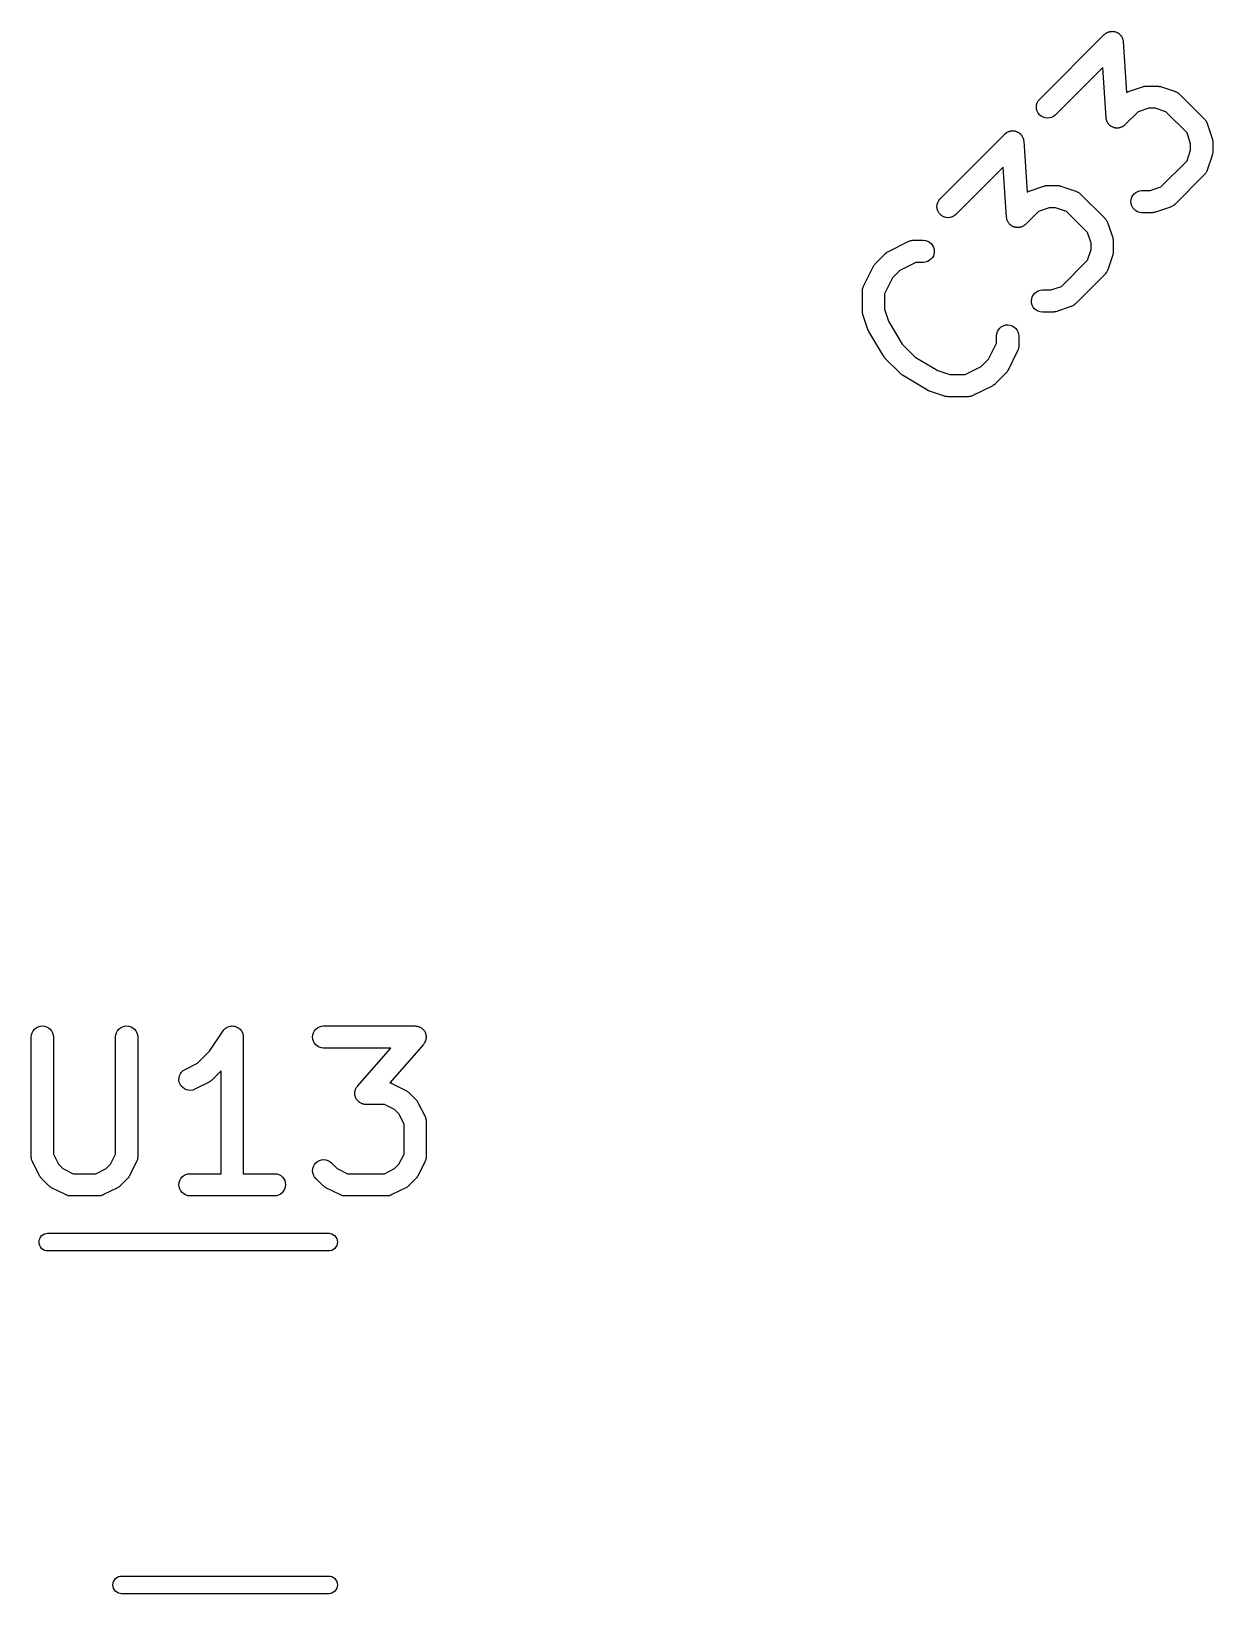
# Model space of a CAD drawing. Extents: x 50 to 150, y -150 to -50.
# Drawn here: x 75.69 to 83.69, y -124.22 to -113.64 of the extents above; entities that cross this region are included whole.
import ezdxf

# ---------------------------------------------------------------- set-up
doc = ezdxf.new("R2010")
doc.units = 0
doc.layers.add('BLACK', color=7, linetype='CONTINUOUS')

msp = doc.modelspace()

# ---------------------------------------------------------------- linework, layer by layer
at = {"layer": 'BLACK', "linetype": 'CONTINUOUS'}
for p, q in [((82.5143, -114.105), (82.952, -113.667)), ((82.952, -113.667), (82.9528, -113.667)), ((82.9528, -113.667), (82.9565, -113.664)), ((82.9565, -113.664), (82.9599, -113.661)), ((82.9599, -113.661), (82.9622, -113.659)), ((82.9622, -113.659), (82.9642, -113.658)), ((82.9642, -113.658), (82.9684, -113.655)), ((82.9684, -113.655), (82.9724, -113.653)), ((82.9724, -113.653), (82.9749, -113.652)), ((82.9749, -113.652), (82.9772, -113.651)), ((82.9772, -113.651), (82.9817, -113.65)), ((82.9817, -113.65), (82.9862, -113.648)), ((82.9862, -113.648), (82.9887, -113.647)), ((82.9887, -113.647), (82.9913, -113.647)), ((82.9913, -113.647), (82.996, -113.646)), ((82.996, -113.646), (83.0006, -113.646)), ((83.0006, -113.646), (83.0032, -113.646)), ((83.0032, -113.646), (83.0059, -113.645)), ((83.0059, -113.645), (83.0105, -113.646)), ((83.0105, -113.646), (83.0152, -113.646)), ((83.0152, -113.646), (83.0178, -113.647)), ((83.0178, -113.647), (83.0204, -113.647)), ((83.0204, -113.647), (83.0249, -113.648)), ((83.0249, -113.648), (83.0295, -113.65)), ((83.0295, -113.65), (83.0319, -113.651)), ((83.0319, -113.651), (83.0344, -113.651)), ((83.0344, -113.651), (83.0385, -113.654)), ((83.0385, -113.654), (83.0428, -113.656)), ((83.0428, -113.656), (83.0449, -113.657)), ((83.0449, -113.657), (83.0472, -113.658)), ((83.0472, -113.658), (83.0508, -113.661)), ((83.0508, -113.661), (83.0547, -113.664)), ((83.0547, -113.664), (83.0565, -113.666)), ((83.0565, -113.666), (83.0585, -113.668)), ((83.0585, -113.668), (83.0614, -113.671)), ((83.0614, -113.671), (83.0646, -113.675)), ((83.0646, -113.675), (83.066, -113.677)), ((83.066, -113.677), (83.0677, -113.679)), ((83.0677, -113.679), (83.0699, -113.683)), ((83.0699, -113.683), (83.0724, -113.687)), ((83.0724, -113.687), (83.0733, -113.69)), ((83.0733, -113.69), (83.0745, -113.692)), ((83.0745, -113.692), (83.0759, -113.697)), ((83.0759, -113.697), (83.0775, -113.701)), ((83.0775, -113.701), (83.0779, -113.704)), ((83.0779, -113.704), (83.0787, -113.706)), ((83.0787, -113.706), (83.0791, -113.711)), ((83.0791, -113.711), (83.0799, -113.715)), ((83.0799, -113.715), (83.1028, -114.059)), ((82.9412, -113.89), (82.6204, -114.211)), ((82.9639, -114.231), (82.9412, -113.89)), ((83.1028, -114.059), (83.1074, -114.057)), ((83.1074, -114.057), (83.1119, -114.055)), ((83.1119, -114.055), (83.114, -114.054)), ((83.114, -114.054), (83.116, -114.053)), ((83.116, -114.053), (83.2171, -114.02)), ((83.2171, -114.02), (83.2181, -114.019)), ((83.2181, -114.019), (83.2222, -114.019)), ((83.2222, -114.019), (83.2262, -114.017)), ((83.2262, -114.017), (83.2293, -114.017)), ((83.2293, -114.017), (83.2324, -114.016)), ((83.2324, -114.016), (83.2366, -114.016)), ((83.2366, -114.016), (83.2408, -114.016)), ((83.2408, -114.016), (83.3081, -114.016)), ((83.3081, -114.016), (83.3092, -114.016)), ((83.3092, -114.016), (83.3134, -114.016)), ((83.3134, -114.016), (83.3176, -114.016)), ((83.3176, -114.016), (83.3206, -114.017)), ((83.3206, -114.017), (83.3237, -114.018)), ((83.3237, -114.018), (83.3277, -114.019)), ((83.3277, -114.019), (83.3318, -114.02)), ((83.3318, -114.02), (83.4329, -114.053)), ((83.4329, -114.053), (83.4338, -114.054)), ((83.4338, -114.054), (83.4359, -114.055)), ((83.4359, -114.055), (83.438, -114.055)), ((83.438, -114.055), (83.4425, -114.058)), ((83.4425, -114.058), (83.4471, -114.06)), ((83.4471, -114.06), (83.4489, -114.061)), ((83.4489, -114.061), (83.4509, -114.062)), ((83.4509, -114.062), (83.4548, -114.065)), ((83.4548, -114.065), (83.459, -114.068)), ((83.459, -114.068), (83.4605, -114.07)), ((83.4605, -114.07), (83.4622, -114.072)), ((83.4622, -114.072), (83.6305, -114.24)), ((82.4923, -114.158), (82.4938, -114.143)), ((82.4937, -114.173), (82.4923, -114.158)), ((82.4979, -114.187), (82.4937, -114.173)), ((82.4938, -114.143), (82.4981, -114.129)), ((82.5047, -114.199), (82.4979, -114.187)), ((82.4981, -114.129), (82.505, -114.116)), ((82.5139, -114.211), (82.5047, -114.199)), ((82.505, -114.116), (82.5143, -114.105)), ((83.1803, -114.19), (83.0918, -114.279)), ((83.2529, -114.166), (83.1803, -114.19)), ((83.296, -114.166), (83.2529, -114.166)), ((83.3686, -114.19), (83.296, -114.166)), ((83.5119, -114.333), (83.3686, -114.19)), ((82.5252, -114.22), (82.5139, -114.211)), ((82.538, -114.227), (82.5252, -114.22)), ((82.552, -114.232), (82.538, -114.227)), ((82.5666, -114.233), (82.552, -114.232)), ((82.5811, -114.232), (82.5666, -114.233)), ((82.5952, -114.228), (82.5811, -114.232)), ((82.6082, -114.221), (82.5952, -114.228)), ((82.6196, -114.212), (82.6082, -114.221)), ((82.6204, -114.211), (82.6196, -114.212)), ((82.9647, -114.235), (82.9639, -114.231)), ((82.9651, -114.24), (82.9647, -114.235)), ((82.9659, -114.242), (82.9651, -114.24)), ((82.9663, -114.245), (82.9659, -114.242)), ((82.968, -114.249), (82.9663, -114.245)), ((82.9693, -114.254), (82.968, -114.249)), ((82.9705, -114.256), (82.9693, -114.254)), ((82.9715, -114.259), (82.9705, -114.256)), ((82.9739, -114.263), (82.9715, -114.259)), ((82.9761, -114.267), (82.9739, -114.263)), ((82.9778, -114.269), (82.9761, -114.267)), ((82.9792, -114.271), (82.9778, -114.269)), ((82.9824, -114.275), (82.9792, -114.271)), ((82.9853, -114.278), (82.9824, -114.275)), ((82.9874, -114.28), (82.9853, -114.278)), ((82.9892, -114.282), (82.9874, -114.28)), ((82.993, -114.285), (82.9892, -114.282)), ((82.9966, -114.288), (82.993, -114.285)), ((82.9989, -114.289), (82.9966, -114.288)), ((83.001, -114.29), (82.9989, -114.289)), ((83.0053, -114.292), (83.001, -114.29)), ((83.0094, -114.295), (83.0053, -114.292)), ((83.012, -114.295), (83.0094, -114.295)), ((83.0143, -114.296), (83.012, -114.295)), ((83.0189, -114.298), (83.0143, -114.296)), ((83.0234, -114.299), (83.0189, -114.298)), ((83.026, -114.299), (83.0234, -114.299)), ((83.0286, -114.3), (83.026, -114.299)), ((83.0333, -114.3), (83.0286, -114.3)), ((83.038, -114.301), (83.0333, -114.3)), ((83.0406, -114.3), (83.038, -114.301)), ((83.0432, -114.3), (83.0406, -114.3)), ((83.0479, -114.3), (83.0432, -114.3)), ((83.0525, -114.299), (83.0479, -114.3)), ((83.0551, -114.299), (83.0525, -114.299)), ((83.0577, -114.298), (83.0551, -114.299)), ((83.0621, -114.296), (83.0577, -114.298)), ((83.0666, -114.295), (83.0621, -114.296)), ((83.0689, -114.294), (83.0666, -114.295)), ((83.0714, -114.293), (83.0689, -114.294)), ((83.0754, -114.291), (83.0714, -114.293)), ((83.0796, -114.288), (83.0754, -114.291)), ((83.0817, -114.287), (83.0796, -114.288)), ((83.0839, -114.285), (83.0817, -114.287)), ((83.0874, -114.282), (83.0839, -114.285)), ((83.091, -114.279), (83.0874, -114.282)), ((83.0918, -114.279), (83.091, -114.279)), ((83.6305, -114.24), (83.6313, -114.241)), ((83.6313, -114.241), (83.6326, -114.242)), ((83.6326, -114.242), (83.6342, -114.244)), ((83.6342, -114.244), (83.6372, -114.248)), ((83.6372, -114.248), (83.6404, -114.252)), ((83.6404, -114.252), (83.6414, -114.254)), ((83.6414, -114.254), (83.6427, -114.256)), ((83.6427, -114.256), (83.6448, -114.26)), ((83.6448, -114.26), (83.6471, -114.265)), ((83.6471, -114.265), (83.6478, -114.267)), ((83.6478, -114.267), (83.6486, -114.269)), ((83.6486, -114.269), (83.6823, -114.37)), ((81.8409, -114.779), (82.2786, -114.341)), ((82.2786, -114.341), (82.2794, -114.34)), ((82.2794, -114.34), (82.283, -114.337)), ((82.283, -114.337), (82.2865, -114.334)), ((82.2865, -114.334), (82.2887, -114.333)), ((82.2887, -114.333), (82.2908, -114.331)), ((82.2908, -114.331), (82.295, -114.329)), ((82.295, -114.329), (82.299, -114.326)), ((82.299, -114.326), (82.3015, -114.325)), ((82.3015, -114.325), (82.3038, -114.324)), ((82.3038, -114.324), (82.3083, -114.323)), ((82.3083, -114.323), (82.3127, -114.321)), ((82.3127, -114.321), (82.3153, -114.321)), ((82.3153, -114.321), (82.3178, -114.32)), ((82.3178, -114.32), (82.3225, -114.32)), ((82.3225, -114.32), (82.3272, -114.319)), ((82.3272, -114.319), (82.3298, -114.319)), ((82.3298, -114.319), (82.3324, -114.319)), ((82.3324, -114.319), (82.3371, -114.319)), ((82.3371, -114.319), (82.3418, -114.32)), ((82.3418, -114.32), (82.3444, -114.32)), ((82.3444, -114.32), (82.347, -114.32)), ((82.347, -114.32), (82.3515, -114.322)), ((82.3515, -114.322), (82.356, -114.323)), ((82.356, -114.323), (82.3584, -114.324)), ((82.3584, -114.324), (82.3609, -114.325)), ((82.3609, -114.325), (82.3651, -114.327)), ((82.3651, -114.327), (82.3694, -114.329)), ((82.3694, -114.329), (82.3715, -114.331)), ((82.3715, -114.331), (82.3738, -114.332)), ((82.3738, -114.332), (82.3774, -114.335)), ((82.3774, -114.335), (82.3812, -114.338)), ((82.3812, -114.338), (82.383, -114.34)), ((82.383, -114.34), (82.385, -114.341)), ((82.385, -114.341), (82.388, -114.345)), ((82.388, -114.345), (82.3912, -114.348)), ((82.3912, -114.348), (82.3926, -114.351)), ((82.3926, -114.351), (82.3943, -114.353)), ((82.3943, -114.353), (82.3965, -114.357)), ((82.3965, -114.357), (82.3989, -114.361)), ((82.3989, -114.361), (82.3999, -114.363)), ((82.3999, -114.363), (82.4011, -114.366)), ((82.4011, -114.366), (82.4024, -114.37)), ((82.4024, -114.37), (82.4041, -114.374)), ((82.4041, -114.374), (82.4045, -114.377)), ((82.4045, -114.377), (82.4053, -114.38)), ((82.4053, -114.38), (82.4057, -114.384)), ((82.4057, -114.384), (82.4065, -114.389)), ((82.4065, -114.389), (82.4294, -114.733)), ((83.5362, -114.406), (83.5119, -114.333)), ((83.5362, -114.449), (83.5362, -114.406)), ((83.6823, -114.37), (83.6826, -114.371)), ((83.6826, -114.371), (83.6835, -114.375)), ((83.6835, -114.375), (83.6847, -114.379)), ((83.6847, -114.379), (83.685, -114.382)), ((83.685, -114.382), (83.6857, -114.386)), ((83.6857, -114.386), (83.6858, -114.39)), ((83.6858, -114.39), (83.6862, -114.394)), ((83.6862, -114.394), (83.6862, -114.461)), ((83.335, -114.699), (83.5119, -114.522)), ((83.5119, -114.522), (83.5362, -114.449)), ((83.6823, -114.485), (83.6486, -114.586)), ((83.6833, -114.481), (83.6823, -114.485)), ((83.6845, -114.477), (83.6833, -114.481)), ((83.6849, -114.474), (83.6845, -114.477)), ((83.6856, -114.471), (83.6849, -114.474)), ((83.6857, -114.466), (83.6856, -114.471)), ((83.6862, -114.462), (83.6857, -114.466)), ((83.6862, -114.461), (83.6862, -114.462)), ((82.2678, -114.564), (81.9469, -114.885)), ((82.2905, -114.904), (82.2678, -114.564)), ((83.6305, -114.615), (83.4285, -114.817)), ((83.6319, -114.614), (83.6305, -114.615)), ((83.6336, -114.612), (83.6319, -114.614)), ((83.6366, -114.608), (83.6336, -114.612)), ((83.6398, -114.604), (83.6366, -114.608)), ((83.6409, -114.602), (83.6398, -114.604)), ((83.6422, -114.6), (83.6409, -114.602)), ((83.6443, -114.596), (83.6422, -114.6)), ((83.6467, -114.591), (83.6443, -114.596)), ((83.6474, -114.589), (83.6467, -114.591)), ((83.6483, -114.587), (83.6474, -114.589)), ((83.6486, -114.586), (83.6483, -114.587)), ((82.4294, -114.733), (82.4339, -114.731)), ((82.4339, -114.731), (82.4385, -114.728)), ((82.4385, -114.728), (82.4406, -114.728)), ((82.4406, -114.728), (82.4426, -114.727)), ((82.4426, -114.727), (82.5436, -114.693)), ((82.5436, -114.693), (82.5446, -114.693)), ((82.5446, -114.693), (82.5487, -114.692)), ((82.5487, -114.692), (82.5528, -114.691)), ((82.5528, -114.691), (82.5559, -114.69)), ((82.5559, -114.69), (82.5589, -114.69)), ((82.5589, -114.69), (82.5631, -114.69)), ((82.5631, -114.69), (82.5673, -114.689)), ((82.5673, -114.689), (82.6347, -114.689)), ((82.6347, -114.689), (82.6357, -114.689)), ((82.6357, -114.689), (82.6399, -114.69)), ((82.6399, -114.69), (82.6441, -114.69)), ((82.6441, -114.69), (82.6472, -114.691)), ((82.6472, -114.691), (82.6503, -114.691)), ((82.6503, -114.691), (82.6543, -114.692)), ((82.6543, -114.692), (82.6584, -114.693)), ((82.6584, -114.693), (82.7594, -114.727)), ((82.7594, -114.727), (82.7604, -114.727)), ((82.7604, -114.727), (82.7624, -114.728)), ((82.7624, -114.728), (82.7645, -114.729)), ((82.7645, -114.729), (82.769, -114.731)), ((82.769, -114.731), (82.7737, -114.733)), ((82.7737, -114.733), (82.7755, -114.735)), ((82.7755, -114.735), (82.7774, -114.736)), ((82.7774, -114.736), (82.7814, -114.739)), ((83.1543, -114.745), (83.1656, -114.736)), ((83.1656, -114.736), (83.1785, -114.729)), ((83.1785, -114.729), (83.1925, -114.724)), ((83.1925, -114.724), (83.2071, -114.723)), ((83.2071, -114.723), (83.2623, -114.723)), ((83.2623, -114.723), (83.335, -114.699)), ((81.8189, -114.831), (81.8204, -114.817)), ((81.8203, -114.846), (81.8189, -114.831)), ((81.8204, -114.817), (81.8247, -114.803)), ((81.8247, -114.803), (81.8316, -114.79)), ((81.8316, -114.79), (81.8409, -114.779)), ((82.5795, -114.839), (82.5068, -114.864)), ((82.6225, -114.839), (82.5795, -114.839)), ((82.6952, -114.864), (82.6225, -114.839)), ((82.7814, -114.739), (82.7855, -114.742)), ((82.7855, -114.742), (82.787, -114.744)), ((82.787, -114.744), (82.7887, -114.745)), ((82.7887, -114.745), (82.9571, -114.913)), ((83.1321, -114.797), (83.1336, -114.783)), ((83.1334, -114.812), (83.1321, -114.797)), ((83.1376, -114.826), (83.1334, -114.812)), ((83.1336, -114.783), (83.138, -114.769)), ((83.1443, -114.839), (83.1376, -114.826)), ((83.138, -114.769), (83.1449, -114.756)), ((83.1535, -114.85), (83.1443, -114.839)), ((83.1449, -114.756), (83.1543, -114.745)), ((83.3992, -114.835), (83.2982, -114.869)), ((83.4012, -114.835), (83.3992, -114.835)), ((83.4033, -114.834), (83.4012, -114.835)), ((83.4079, -114.832), (83.4033, -114.834)), ((83.4126, -114.829), (83.4079, -114.832)), ((83.4144, -114.828), (83.4126, -114.829)), ((83.4163, -114.827), (83.4144, -114.828)), ((83.4203, -114.824), (83.4163, -114.827)), ((83.4245, -114.821), (83.4203, -114.824)), ((83.426, -114.819), (83.4245, -114.821)), ((83.4278, -114.818), (83.426, -114.819)), ((83.4285, -114.817), (83.4278, -114.818)), ((81.8245, -114.86), (81.8203, -114.846)), ((81.8313, -114.873), (81.8245, -114.86)), ((81.8405, -114.884), (81.8313, -114.873)), ((81.8518, -114.894), (81.8405, -114.884)), ((81.8646, -114.901), (81.8518, -114.894)), ((81.8786, -114.905), (81.8646, -114.901)), ((81.8931, -114.907), (81.8786, -114.905)), ((81.9077, -114.905), (81.8931, -114.907)), ((81.9218, -114.901), (81.9077, -114.905)), ((81.9348, -114.895), (81.9218, -114.901)), ((81.9462, -114.885), (81.9348, -114.895)), ((81.9469, -114.885), (81.9462, -114.885)), ((82.2912, -114.909), (82.2905, -114.904)), ((82.2917, -114.913), (82.2912, -114.909)), ((82.2924, -114.916), (82.2917, -114.913)), ((82.2929, -114.918), (82.2924, -114.916)), ((82.2945, -114.923), (82.2929, -114.918)), ((82.2959, -114.927), (82.2945, -114.923)), ((82.2971, -114.93), (82.2959, -114.927)), ((82.298, -114.932), (82.2971, -114.93)), ((82.3005, -114.936), (82.298, -114.932)), ((82.3027, -114.94), (82.3005, -114.936)), ((82.3044, -114.942), (82.3027, -114.94)), ((82.3057, -114.945), (82.3044, -114.942)), ((82.3089, -114.948), (82.3057, -114.945)), ((82.3119, -114.952), (82.3089, -114.948)), ((82.5068, -114.864), (82.4183, -114.952)), ((82.8385, -115.007), (82.6952, -114.864)), ((82.9571, -114.913), (82.9578, -114.914)), ((82.9578, -114.914), (82.9592, -114.916)), ((82.9592, -114.916), (82.9608, -114.917)), ((82.9608, -114.917), (82.9638, -114.921)), ((82.9638, -114.921), (82.967, -114.925)), ((82.967, -114.925), (82.968, -114.927)), ((82.968, -114.927), (82.9693, -114.929)), ((82.9693, -114.929), (82.9713, -114.934)), ((82.9713, -114.934), (82.9737, -114.938)), ((82.9737, -114.938), (82.9743, -114.941)), ((82.9743, -114.941), (82.9752, -114.943)), ((82.9752, -114.943), (83.0089, -115.044)), ((83.1647, -114.86), (83.1535, -114.85)), ((83.1776, -114.867), (83.1647, -114.86)), ((83.1915, -114.871), (83.1776, -114.867)), ((83.2061, -114.873), (83.1915, -114.871)), ((83.2071, -114.873), (83.2061, -114.873)), ((83.2745, -114.873), (83.2071, -114.873)), ((83.2786, -114.873), (83.2745, -114.873)), ((83.2829, -114.872), (83.2786, -114.873)), ((83.2859, -114.872), (83.2829, -114.872)), ((83.289, -114.872), (83.2859, -114.872)), ((83.293, -114.87), (83.289, -114.872)), ((83.2972, -114.869), (83.293, -114.87)), ((83.2982, -114.869), (83.2972, -114.869)), ((82.3139, -114.953), (82.3119, -114.952)), ((82.3157, -114.955), (82.3139, -114.953)), ((82.3195, -114.958), (82.3157, -114.955)), ((82.3232, -114.961), (82.3195, -114.958)), ((82.3255, -114.962), (82.3232, -114.961)), ((82.3276, -114.964), (82.3255, -114.962)), ((82.3319, -114.966), (82.3276, -114.964)), ((82.336, -114.968), (82.3319, -114.966)), ((82.3385, -114.969), (82.336, -114.968)), ((82.3409, -114.97), (82.3385, -114.969)), ((82.3455, -114.971), (82.3409, -114.97)), ((82.35, -114.972), (82.3455, -114.971)), ((82.3526, -114.973), (82.35, -114.972)), ((82.3552, -114.973), (82.3526, -114.973)), ((82.3598, -114.973), (82.3552, -114.973)), ((82.3645, -114.974), (82.3598, -114.973)), ((82.3672, -114.974), (82.3645, -114.974)), ((82.3698, -114.974), (82.3672, -114.974)), ((82.3744, -114.973), (82.3698, -114.974)), ((82.3791, -114.973), (82.3744, -114.973)), ((82.3816, -114.972), (82.3791, -114.973)), ((82.3842, -114.972), (82.3816, -114.972)), ((82.3886, -114.97), (82.3842, -114.972)), ((82.3932, -114.969), (82.3886, -114.97)), ((82.3955, -114.967), (82.3932, -114.969)), ((82.398, -114.966), (82.3955, -114.967)), ((82.402, -114.964), (82.398, -114.966)), ((82.4062, -114.962), (82.402, -114.964)), ((82.4082, -114.96), (82.4062, -114.962)), ((82.4105, -114.959), (82.4082, -114.96)), ((82.4139, -114.956), (82.4105, -114.959)), ((82.4176, -114.953), (82.4139, -114.956)), ((82.4183, -114.952), (82.4176, -114.953)), ((82.8627, -115.08), (82.8385, -115.007)), ((83.0089, -115.044), (83.0092, -115.045)), ((83.0092, -115.045), (83.0101, -115.049)), ((83.0101, -115.049), (83.0113, -115.053)), ((83.0113, -115.053), (83.0116, -115.056)), ((83.0116, -115.056), (83.0123, -115.059)), ((81.4031, -115.216), (81.4705, -115.149)), ((81.4705, -115.149), (81.4712, -115.148)), ((81.4712, -115.148), (81.4745, -115.146)), ((81.4745, -115.146), (81.4776, -115.143)), ((81.4776, -115.143), (81.4802, -115.141)), ((81.4802, -115.141), (81.4827, -115.139)), ((81.4827, -115.139), (81.4864, -115.137)), ((81.4864, -115.137), (81.49, -115.135)), ((81.49, -115.135), (81.6247, -115.068)), ((81.6247, -115.068), (81.6256, -115.067)), ((81.6256, -115.067), (81.6277, -115.066)), ((81.6277, -115.066), (81.6296, -115.065)), ((81.6296, -115.065), (81.6345, -115.064)), ((81.6345, -115.064), (81.6393, -115.062)), ((81.6393, -115.062), (81.6415, -115.062)), ((81.6415, -115.062), (81.6436, -115.061)), ((81.6436, -115.061), (81.6487, -115.061)), ((81.6487, -115.061), (81.6538, -115.06)), ((81.6538, -115.06), (81.656, -115.06)), ((81.656, -115.06), (81.6582, -115.06)), ((81.6582, -115.06), (81.7255, -115.06)), ((81.7255, -115.06), (81.7266, -115.06)), ((81.7266, -115.06), (81.7411, -115.061)), ((81.7411, -115.061), (81.7551, -115.066)), ((81.7551, -115.066), (81.7679, -115.073)), ((81.7679, -115.073), (81.7791, -115.082)), ((81.7791, -115.082), (81.7883, -115.094)), ((81.7883, -115.094), (81.7951, -115.107)), ((81.799, -115.15), (81.7947, -115.164)), ((81.7951, -115.107), (81.7992, -115.121)), ((81.8005, -115.135), (81.799, -115.15)), ((81.7992, -115.121), (81.8005, -115.135)), ((82.8385, -115.195), (82.8627, -115.123)), ((82.8627, -115.123), (82.8627, -115.08)), ((83.0089, -115.158), (82.9752, -115.259)), ((83.0098, -115.154), (83.0089, -115.158)), ((83.0111, -115.15), (83.0098, -115.154)), ((83.0114, -115.147), (83.0111, -115.15)), ((83.0121, -115.144), (83.0114, -115.147)), ((83.0123, -115.14), (83.0121, -115.144)), ((83.0123, -115.059), (83.0123, -115.063)), ((83.0123, -115.063), (83.0127, -115.067)), ((83.0127, -115.136), (83.0123, -115.14)), ((83.0127, -115.067), (83.0127, -115.135)), ((83.0127, -115.135), (83.0127, -115.136)), ((81.3217, -115.371), (81.3891, -115.236)), ((81.3891, -115.236), (81.3896, -115.235)), ((81.3896, -115.235), (81.3919, -115.231)), ((81.3919, -115.231), (81.3939, -115.228)), ((81.3939, -115.228), (81.3958, -115.225)), ((81.3958, -115.225), (81.3975, -115.223)), ((81.3975, -115.223), (81.4005, -115.22)), ((81.4005, -115.22), (81.4031, -115.216)), ((81.5679, -115.264), (81.5178, -115.314)), ((81.6759, -115.21), (81.5679, -115.264)), ((81.7255, -115.21), (81.6759, -115.21)), ((81.7401, -115.208), (81.7255, -115.21)), ((81.7541, -115.204), (81.7401, -115.208)), ((81.7671, -115.197), (81.7541, -115.204)), ((81.7784, -115.188), (81.7671, -115.197)), ((81.7877, -115.177), (81.7784, -115.188)), ((81.7947, -115.164), (81.7877, -115.177)), ((82.6615, -115.372), (82.8385, -115.195)), ((82.9733, -115.265), (82.9709, -115.269)), ((82.9739, -115.262), (82.9733, -115.265)), ((82.9749, -115.26), (82.9739, -115.262)), ((82.9752, -115.259), (82.9749, -115.26)), ((81.3199, -115.375), (81.321, -115.373)), ((81.321, -115.373), (81.3217, -115.371)), ((81.5178, -115.314), (81.4638, -115.422)), ((82.5888, -115.396), (82.6615, -115.372)), ((82.9571, -115.289), (82.7551, -115.491)), ((82.9585, -115.287), (82.9571, -115.289)), ((82.9601, -115.286), (82.9585, -115.287)), ((82.9631, -115.281), (82.9601, -115.286)), ((82.9664, -115.277), (82.9631, -115.281)), ((82.9674, -115.275), (82.9664, -115.277)), ((82.9687, -115.274), (82.9674, -115.275)), ((82.9709, -115.269), (82.9687, -115.274)), ((81.3138, -115.403), (81.3141, -115.401)), ((81.3138, -115.404), (81.3138, -115.403)), ((81.3138, -115.539), (81.3138, -115.404)), ((81.314, -115.399), (81.3149, -115.394)), ((81.3141, -115.401), (81.314, -115.399)), ((81.3149, -115.394), (81.3155, -115.388)), ((81.3155, -115.388), (81.3161, -115.386)), ((81.3161, -115.386), (81.3165, -115.384)), ((81.3165, -115.384), (81.3183, -115.379)), ((81.3183, -115.379), (81.3199, -115.375)), ((81.4638, -115.422), (81.4638, -115.527)), ((82.4587, -115.471), (82.4602, -115.456)), ((82.46, -115.485), (82.4587, -115.471)), ((82.4602, -115.456), (82.4645, -115.442)), ((82.4645, -115.442), (82.4715, -115.429)), ((82.4715, -115.429), (82.4808, -115.418)), ((82.4808, -115.418), (82.4922, -115.409)), ((82.4922, -115.409), (82.5051, -115.402)), ((82.5051, -115.402), (82.5191, -115.398)), ((82.5191, -115.398), (82.5337, -115.396)), ((82.5337, -115.396), (82.5888, -115.396)), ((81.3142, -115.543), (81.3138, -115.539)), ((81.3143, -115.547), (81.3142, -115.543)), ((81.315, -115.55), (81.3143, -115.547)), ((81.3153, -115.553), (81.315, -115.55)), ((81.3165, -115.557), (81.3153, -115.553)), ((81.3174, -115.561), (81.3165, -115.557)), ((81.3177, -115.562), (81.3174, -115.561)), ((81.3514, -115.663), (81.3177, -115.562)), ((81.4638, -115.527), (81.4911, -115.608)), ((82.4641, -115.499), (82.46, -115.485)), ((82.4709, -115.512), (82.4641, -115.499)), ((82.4801, -115.524), (82.4709, -115.512)), ((82.4913, -115.533), (82.4801, -115.524)), ((82.5041, -115.54), (82.4913, -115.533)), ((82.5181, -115.545), (82.5041, -115.54)), ((82.5326, -115.546), (82.5181, -115.545)), ((82.5337, -115.546), (82.5326, -115.546)), ((82.601, -115.546), (82.5337, -115.546)), ((82.6052, -115.546), (82.601, -115.546)), ((82.6094, -115.546), (82.6052, -115.546)), ((82.6125, -115.545), (82.6094, -115.546)), ((82.6156, -115.545), (82.6125, -115.545)), ((82.6196, -115.544), (82.6156, -115.545)), ((82.6237, -115.543), (82.6196, -115.544)), ((82.6247, -115.543), (82.6237, -115.543)), ((82.7257, -115.509), (82.6247, -115.543)), ((82.7278, -115.508), (82.7257, -115.509)), ((82.7299, -115.507), (82.7278, -115.508)), ((82.7344, -115.505), (82.7299, -115.507)), ((82.7391, -115.503), (82.7344, -115.505)), ((82.7409, -115.502), (82.7391, -115.503)), ((82.7429, -115.501), (82.7409, -115.502)), ((82.7469, -115.497), (82.7429, -115.501)), ((82.7511, -115.494), (82.7469, -115.497)), ((82.7526, -115.493), (82.7511, -115.494)), ((82.7543, -115.492), (82.7526, -115.493)), ((82.7551, -115.491), (82.7543, -115.492)), ((81.3515, -115.664), (81.3514, -115.663)), ((81.3516, -115.664), (81.3515, -115.664)), ((81.3545, -115.67), (81.3516, -115.664)), ((81.3573, -115.677), (81.3545, -115.67)), ((81.3575, -115.677), (81.3573, -115.677)), ((81.3577, -115.677), (81.3575, -115.677)), ((81.3582, -115.678), (81.3577, -115.677)), ((81.4592, -115.847), (81.3582, -115.678)), ((81.4911, -115.608), (81.5831, -115.762)), ((82.2246, -115.692), (82.229, -115.678)), ((82.229, -115.678), (82.2361, -115.665)), ((82.2361, -115.665), (82.2455, -115.654)), ((82.2455, -115.654), (82.2569, -115.644)), ((82.2569, -115.644), (82.2699, -115.638)), ((82.2699, -115.638), (82.2839, -115.633)), ((82.2839, -115.633), (82.2985, -115.632)), ((82.2985, -115.632), (82.313, -115.634)), ((82.313, -115.634), (82.327, -115.638)), ((82.327, -115.638), (82.3399, -115.645)), ((82.3399, -115.645), (82.3512, -115.654)), ((82.3512, -115.654), (82.3604, -115.666)), ((82.3604, -115.666), (82.3673, -115.679)), ((82.3673, -115.679), (82.3715, -115.693)), ((81.5831, -115.762), (81.671, -115.85)), ((82.169, -115.865), (82.223, -115.757)), ((82.223, -115.706), (82.2246, -115.692)), ((82.223, -115.707), (82.223, -115.706)), ((82.223, -115.757), (82.223, -115.707)), ((82.3703, -115.794), (82.3685, -115.799)), ((82.3707, -115.792), (82.3703, -115.794)), ((82.3713, -115.79), (82.3707, -115.792)), ((82.3719, -115.785), (82.3713, -115.79)), ((82.3715, -115.693), (82.373, -115.707)), ((82.3728, -115.78), (82.3719, -115.785)), ((82.373, -115.775), (82.3727, -115.778)), ((82.3727, -115.778), (82.3728, -115.78)), ((82.373, -115.707), (82.373, -115.774)), ((82.373, -115.774), (82.373, -115.775)), ((81.46, -115.848), (81.4592, -115.847)), ((81.4606, -115.849), (81.46, -115.848)), ((81.4644, -115.854), (81.4606, -115.849)), ((81.4679, -115.858), (81.4644, -115.854)), ((81.4689, -115.859), (81.4679, -115.858)), ((81.4698, -115.86), (81.4689, -115.859)), ((81.4705, -115.861), (81.4698, -115.86)), ((81.5715, -115.962), (81.4705, -115.861)), ((81.671, -115.85), (81.8244, -115.942)), ((82.1189, -115.915), (82.169, -115.865)), ((82.3651, -115.808), (82.2977, -115.943)), ((82.3658, -115.806), (82.3651, -115.808)), ((82.3669, -115.804), (82.3658, -115.806)), ((82.3685, -115.799), (82.3669, -115.804)), ((81.5725, -115.963), (81.5715, -115.962)), ((81.5734, -115.964), (81.5725, -115.963)), ((81.5782, -115.968), (81.5734, -115.964)), ((81.5828, -115.971), (81.5782, -115.968)), ((81.584, -115.972), (81.5828, -115.971)), ((81.5851, -115.973), (81.584, -115.972)), ((81.5859, -115.973), (81.5851, -115.973)), ((81.7543, -116.074), (81.5859, -115.973)), ((81.8244, -115.942), (81.9061, -115.969)), ((81.9061, -115.969), (82.0109, -115.969)), ((82.0109, -115.969), (82.1189, -115.915)), ((82.2837, -115.962), (82.2163, -116.03)), ((82.2863, -115.959), (82.2837, -115.962)), ((82.2893, -115.956), (82.2863, -115.959)), ((82.291, -115.953), (82.2893, -115.956)), ((82.2929, -115.951), (82.291, -115.953)), ((82.2949, -115.947), (82.2929, -115.951)), ((82.2972, -115.944), (82.2949, -115.947)), ((82.2977, -115.943), (82.2972, -115.944)), ((81.7546, -116.075), (81.7543, -116.074)), ((81.7549, -116.075), (81.7546, -116.075)), ((81.7612, -116.078), (81.7549, -116.075)), ((81.7675, -116.081), (81.7612, -116.078)), ((81.7679, -116.081), (81.7675, -116.081)), ((81.7682, -116.081), (81.7679, -116.081)), ((81.7692, -116.081), (81.7682, -116.081)), ((81.8702, -116.115), (81.7692, -116.081)), ((82.0572, -116.113), (82.0523, -116.115)), ((82.0591, -116.112), (82.0572, -116.113)), ((82.0612, -116.111), (82.0591, -116.112)), ((82.0621, -116.111), (82.0612, -116.111)), ((82.1968, -116.044), (82.0621, -116.111)), ((82.2004, -116.041), (82.1968, -116.044)), ((82.2041, -116.039), (82.2004, -116.041)), ((82.2066, -116.037), (82.2041, -116.039)), ((82.2092, -116.036), (82.2066, -116.037)), ((82.2123, -116.033), (82.2092, -116.036)), ((82.2156, -116.03), (82.2123, -116.033)), ((82.2163, -116.03), (82.2156, -116.03)), ((81.8743, -116.116), (81.8702, -116.115)), ((81.8783, -116.117), (81.8743, -116.116)), ((81.8814, -116.118), (81.8783, -116.117)), ((81.8845, -116.118), (81.8814, -116.118)), ((81.8887, -116.118), (81.8845, -116.118)), ((81.8929, -116.119), (81.8887, -116.118)), ((81.8939, -116.119), (81.8929, -116.119)), ((82.0286, -116.119), (81.8939, -116.119)), ((82.0308, -116.119), (82.0286, -116.119)), ((82.033, -116.119), (82.0308, -116.119)), ((82.0381, -116.118), (82.033, -116.119)), ((82.0432, -116.117), (82.0381, -116.118)), ((82.0453, -116.117), (82.0432, -116.117)), ((82.0475, -116.116), (82.0453, -116.117)), ((82.0523, -116.115), (82.0475, -116.116)), ((75.6869, -120.451), (75.6885, -120.437)), ((75.6885, -120.437), (75.693, -120.423)), ((75.693, -120.423), (75.7, -120.41)), ((75.7, -120.41), (75.7094, -120.399)), ((75.7094, -120.399), (75.7208, -120.39)), ((75.7208, -120.39), (75.7338, -120.383)), ((75.7338, -120.383), (75.7478, -120.379)), ((75.7478, -120.379), (75.7624, -120.377)), ((75.7624, -120.377), (75.777, -120.379)), ((75.777, -120.379), (75.791, -120.383)), ((75.791, -120.383), (75.8038, -120.39)), ((75.8038, -120.39), (75.8151, -120.4)), ((75.8151, -120.4), (75.8244, -120.411)), ((75.8244, -120.411), (75.8312, -120.424)), ((75.8312, -120.424), (75.8355, -120.438)), ((75.8355, -120.438), (75.8369, -120.452)), ((76.2583, -120.451), (76.26, -120.437)), ((76.26, -120.437), (76.2644, -120.423)), ((76.2644, -120.423), (76.2714, -120.41)), ((76.2714, -120.41), (76.2809, -120.399)), ((76.2809, -120.399), (76.2923, -120.39)), ((76.2923, -120.39), (76.3052, -120.383)), ((76.3052, -120.383), (76.3193, -120.379)), ((76.3193, -120.379), (76.3339, -120.377)), ((76.3339, -120.377), (76.3484, -120.379)), ((76.3484, -120.379), (76.3624, -120.383)), ((76.3624, -120.383), (76.3753, -120.39)), ((76.3753, -120.39), (76.3866, -120.4)), ((76.3866, -120.4), (76.3958, -120.411)), ((76.3958, -120.411), (76.4027, -120.424)), ((76.4027, -120.424), (76.4069, -120.438)), ((76.4069, -120.438), (76.4083, -120.452)), ((76.8941, -120.547), (76.9852, -120.411)), ((76.9852, -120.411), (76.9857, -120.41)), ((76.9857, -120.41), (76.9857, -120.41)), ((76.9857, -120.41), (76.9857, -120.41)), ((76.9857, -120.41), (76.9858, -120.41)), ((76.9858, -120.41), (76.9904, -120.404)), ((76.9904, -120.404), (76.9951, -120.399)), ((76.9951, -120.399), (76.9952, -120.399)), ((76.9952, -120.399), (77.0009, -120.394)), ((76.9952, -120.399), (76.9952, -120.399)), ((77.0009, -120.394), (77.0066, -120.39)), ((77.0066, -120.39), (77.0066, -120.39)), ((77.0066, -120.39), (77.0067, -120.39)), ((77.0067, -120.39), (77.0132, -120.386)), ((77.0132, -120.386), (77.0195, -120.383)), ((77.0195, -120.383), (77.0196, -120.383)), ((77.0196, -120.383), (77.0263, -120.381)), ((77.0196, -120.383), (77.0196, -120.383)), ((77.0263, -120.381), (77.0336, -120.379)), ((77.0336, -120.379), (77.0336, -120.379)), ((77.0336, -120.379), (77.0337, -120.379)), ((77.0337, -120.379), (77.0405, -120.378)), ((77.0405, -120.378), (77.0481, -120.377)), ((77.0481, -120.377), (77.0482, -120.377)), ((77.0482, -120.377), (77.0483, -120.377)), ((77.0483, -120.377), (77.0554, -120.378)), ((77.0554, -120.378), (77.0627, -120.379)), ((77.0627, -120.379), (77.0628, -120.379)), ((77.0628, -120.379), (77.0628, -120.379)), ((77.0628, -120.379), (77.0696, -120.381)), ((77.0696, -120.381), (77.0767, -120.383)), ((77.0767, -120.383), (77.0767, -120.383)), ((77.0767, -120.383), (77.0768, -120.383)), ((77.0768, -120.383), (77.0828, -120.387)), ((77.0828, -120.387), (77.0896, -120.39)), ((77.0896, -120.39), (77.0896, -120.39)), ((77.0896, -120.39), (77.0897, -120.39)), ((77.0897, -120.39), (77.0949, -120.395)), ((77.0949, -120.395), (77.1008, -120.4)), ((77.1008, -120.4), (77.1009, -120.4)), ((77.1009, -120.4), (77.1009, -120.4)), ((77.1009, -120.4), (77.1055, -120.405)), ((77.1055, -120.405), (77.1101, -120.411)), ((77.1101, -120.411), (77.1101, -120.411)), ((77.1101, -120.411), (77.1102, -120.411)), ((77.1102, -120.411), (77.1136, -120.417)), ((77.1136, -120.417), (77.117, -120.424)), ((77.117, -120.424), (77.117, -120.424)), ((77.117, -120.424), (77.117, -120.424)), ((77.117, -120.424), (77.1189, -120.43)), ((77.1189, -120.43), (77.1212, -120.438)), ((77.1212, -120.438), (77.1212, -120.438)), ((77.1212, -120.438), (77.1212, -120.438)), ((77.1212, -120.438), (77.1219, -120.445)), ((77.1219, -120.445), (77.1226, -120.452)), ((77.5917, -120.452), (77.5932, -120.437)), ((77.5932, -120.437), (77.5975, -120.423)), ((77.5975, -120.423), (77.6045, -120.41)), ((77.6045, -120.41), (77.6138, -120.399)), ((77.6138, -120.399), (77.6252, -120.39)), ((77.6252, -120.39), (77.6381, -120.383)), ((77.6381, -120.383), (77.6521, -120.379)), ((77.6521, -120.379), (77.6667, -120.377)), ((77.6667, -120.377), (78.2857, -120.377)), ((78.2857, -120.377), (78.2868, -120.377)), ((78.2868, -120.377), (78.2914, -120.378)), ((78.2914, -120.378), (78.2961, -120.378)), ((78.2961, -120.378), (78.2987, -120.379)), ((78.2987, -120.379), (78.3013, -120.379)), ((78.3013, -120.379), (78.3058, -120.38)), ((78.3058, -120.38), (78.3104, -120.382)), ((78.3104, -120.382), (78.3128, -120.383)), ((78.3128, -120.383), (78.3153, -120.383)), ((78.3153, -120.383), (78.3194, -120.386)), ((78.3194, -120.386), (78.3237, -120.388)), ((78.3237, -120.388), (78.3258, -120.389)), ((78.3258, -120.389), (78.3281, -120.39)), ((78.3281, -120.39), (78.3317, -120.394)), ((78.3317, -120.394), (78.3355, -120.396)), ((78.3355, -120.396), (78.3373, -120.398)), ((78.3373, -120.398), (78.3393, -120.4)), ((78.3393, -120.4), (78.3422, -120.404)), ((78.3422, -120.404), (78.3454, -120.407)), ((78.3454, -120.407), (78.3468, -120.409)), ((78.3468, -120.409), (78.3485, -120.411)), ((78.3485, -120.411), (78.3506, -120.415)), ((78.3506, -120.415), (78.3531, -120.419)), ((78.3531, -120.419), (78.354, -120.422)), ((78.354, -120.422), (78.3553, -120.424)), ((78.3553, -120.424), (78.3566, -120.429)), ((78.3566, -120.429), (78.3582, -120.433)), ((78.3582, -120.433), (78.3586, -120.436)), ((78.3586, -120.436), (78.3594, -120.438)), ((78.3594, -120.438), (78.3598, -120.443)), ((78.3598, -120.443), (78.3606, -120.448)), ((78.3606, -120.448), (78.3605, -120.45)), ((75.6869, -120.452), (75.6869, -120.451)), ((75.6869, -121.262), (75.6869, -120.452)), ((75.8369, -120.452), (75.8369, -121.244)), ((76.2583, -120.452), (76.2583, -120.451)), ((76.2583, -121.244), (76.2583, -120.452)), ((76.4083, -120.452), (76.4083, -121.262)), ((76.8127, -120.629), (76.8941, -120.547)), ((77.1226, -120.452), (77.1226, -121.377)), ((77.593, -120.466), (77.5917, -120.452)), ((77.5971, -120.48), (77.593, -120.466)), ((77.6039, -120.493), (77.5971, -120.48)), ((77.6131, -120.505), (77.6039, -120.493)), ((77.6243, -120.514), (77.6131, -120.505)), ((77.6371, -120.521), (77.6243, -120.514)), ((77.6511, -120.526), (77.6371, -120.521)), ((77.6656, -120.527), (77.6511, -120.526)), ((77.6667, -120.527), (77.6656, -120.527)), ((78.1204, -120.527), (77.6667, -120.527)), ((77.8959, -120.784), (78.1204, -120.527)), ((78.3422, -120.502), (78.1153, -120.761)), ((78.3449, -120.498), (78.3422, -120.502)), ((78.3479, -120.494), (78.3449, -120.498)), ((78.3491, -120.492), (78.3479, -120.494)), ((78.3507, -120.49), (78.3491, -120.492)), ((78.3526, -120.486), (78.3507, -120.49)), ((78.3549, -120.481), (78.3526, -120.486)), ((78.3556, -120.479), (78.3549, -120.481)), ((78.3567, -120.477), (78.3556, -120.479)), ((78.3578, -120.472), (78.3567, -120.477)), ((78.3592, -120.467), (78.3578, -120.472)), ((78.3595, -120.465), (78.3592, -120.467)), ((78.3601, -120.462), (78.3595, -120.465)), ((78.3602, -120.458), (78.3601, -120.462)), ((78.3607, -120.453), (78.3602, -120.458)), ((78.3605, -120.45), (78.3607, -120.453)), ((76.7284, -120.671), (76.8127, -120.629)), ((76.6871, -120.743), (76.6875, -120.728)), ((76.6894, -120.757), (76.6871, -120.743)), ((76.6875, -120.728), (76.6908, -120.714)), ((76.6946, -120.771), (76.6894, -120.757)), ((76.6908, -120.714), (76.6968, -120.701)), ((76.6968, -120.701), (76.7053, -120.689)), ((76.7053, -120.689), (76.716, -120.679)), ((76.716, -120.679), (76.7284, -120.671)), ((76.8907, -120.758), (76.7954, -120.805)), ((76.8943, -120.755), (76.8907, -120.758)), ((76.898, -120.753), (76.8943, -120.755)), ((76.9004, -120.751), (76.898, -120.753)), ((76.9031, -120.75), (76.9004, -120.751)), ((76.9061, -120.747), (76.9031, -120.75)), ((76.9094, -120.744), (76.9061, -120.747)), ((76.9102, -120.744), (76.9094, -120.744)), ((76.9726, -120.681), (76.9102, -120.744)), ((76.9726, -121.377), (76.9726, -120.681)), ((78.1153, -120.761), (78.1199, -120.763)), ((78.1199, -120.763), (78.1248, -120.764)), ((78.1248, -120.764), (78.1267, -120.765)), ((78.1267, -120.765), (78.1288, -120.766)), ((78.1288, -120.766), (78.224, -120.814)), ((76.7023, -120.784), (76.6946, -120.771)), ((76.7123, -120.794), (76.7023, -120.784)), ((76.7241, -120.803), (76.7123, -120.794)), ((76.7374, -120.809), (76.7241, -120.803)), ((76.7517, -120.812), (76.7374, -120.809)), ((76.7663, -120.813), (76.7517, -120.812)), ((76.7808, -120.811), (76.7663, -120.813)), ((76.7945, -120.806), (76.7808, -120.811)), ((76.7954, -120.805), (76.7945, -120.806)), ((77.8774, -120.833), (77.8779, -120.828)), ((77.8776, -120.835), (77.8774, -120.833)), ((77.8775, -120.838), (77.8776, -120.835)), ((77.8783, -120.843), (77.8775, -120.838)), ((77.8779, -120.828), (77.878, -120.823)), ((77.878, -120.823), (77.8786, -120.821)), ((77.8787, -120.847), (77.8783, -120.843)), ((77.8786, -120.821), (77.8789, -120.818)), ((77.8795, -120.85), (77.8787, -120.847)), ((77.8789, -120.818), (77.8803, -120.814)), ((77.8799, -120.853), (77.8795, -120.85)), ((77.8815, -120.857), (77.8799, -120.853)), ((77.8803, -120.814), (77.8814, -120.809)), ((77.8814, -120.809), (77.8825, -120.807)), ((77.8828, -120.861), (77.8815, -120.857)), ((77.8825, -120.807), (77.8832, -120.804)), ((77.8841, -120.864), (77.8828, -120.861)), ((77.8832, -120.804), (77.8855, -120.8)), ((77.885, -120.866), (77.8841, -120.864)), ((77.8874, -120.87), (77.885, -120.866)), ((77.8855, -120.8), (77.8874, -120.796)), ((77.8874, -120.796), (77.889, -120.794)), ((77.8896, -120.874), (77.8874, -120.87)), ((77.889, -120.794), (77.8902, -120.791)), ((77.8902, -120.791), (77.8932, -120.788)), ((77.8932, -120.788), (77.8959, -120.784)), ((78.224, -120.814), (78.2249, -120.814)), ((78.2249, -120.814), (78.2285, -120.817)), ((78.2285, -120.817), (78.2322, -120.819)), ((78.2322, -120.819), (78.2346, -120.821)), ((78.2346, -120.821), (78.2372, -120.822)), ((78.2372, -120.822), (78.2403, -120.825)), ((78.2403, -120.825), (78.2435, -120.828)), ((78.2435, -120.828), (78.2911, -120.876)), ((77.8913, -120.876), (77.8896, -120.874)), ((77.8927, -120.879), (77.8913, -120.876)), ((77.8958, -120.882), (77.8927, -120.879)), ((77.8988, -120.886), (77.8958, -120.882)), ((77.9008, -120.887), (77.8988, -120.886)), ((77.9026, -120.889), (77.9008, -120.887)), ((77.9064, -120.892), (77.9026, -120.889)), ((77.91, -120.895), (77.9064, -120.892)), ((77.9123, -120.896), (77.91, -120.895)), ((77.9144, -120.898), (77.9123, -120.896)), ((77.9187, -120.9), (77.9144, -120.898)), ((77.9228, -120.902), (77.9187, -120.9)), ((77.9253, -120.903), (77.9228, -120.902)), ((77.9277, -120.904), (77.9253, -120.903)), ((77.9323, -120.905), (77.9277, -120.904)), ((77.9368, -120.907), (77.9323, -120.905)), ((77.9394, -120.907), (77.9368, -120.907)), ((77.942, -120.908), (77.9394, -120.907)), ((77.9466, -120.908), (77.942, -120.908)), ((77.9513, -120.908), (77.9466, -120.908)), ((77.9524, -120.908), (77.9513, -120.908)), ((78.0775, -120.908), (77.9524, -120.908)), ((78.146, -120.943), (78.0775, -120.908)), ((78.1765, -120.973), (78.146, -120.943)), ((78.2107, -121.042), (78.1765, -120.973)), ((78.2911, -120.876), (78.2919, -120.876)), ((78.2919, -120.876), (78.2945, -120.88)), ((78.2945, -120.88), (78.2974, -120.883)), ((78.2974, -120.883), (78.299, -120.885)), ((78.299, -120.885), (78.301, -120.888)), ((78.301, -120.888), (78.3029, -120.891)), ((78.3029, -120.891), (78.3052, -120.895)), ((78.3052, -120.895), (78.3528, -120.99)), ((78.2107, -121.244), (78.2107, -121.042)), ((78.3528, -120.99), (78.3533, -120.991)), ((78.3533, -120.991), (78.354, -120.993)), ((78.354, -120.993), (78.3551, -120.995)), ((78.3551, -120.995), (78.3565, -121)), ((78.3565, -121), (78.3583, -121.005)), ((78.3583, -121.005), (78.3586, -121.007)), ((78.3586, -121.007), (78.3593, -121.009)), ((78.3593, -121.009), (78.3598, -121.014)), ((78.3598, -121.014), (78.3606, -121.019)), ((78.3606, -121.019), (78.3605, -121.022)), ((78.3605, -121.022), (78.3607, -121.024)), ((78.3607, -121.024), (78.3607, -121.262)), ((75.6871, -121.264), (75.6869, -121.262)), ((75.687, -121.266), (75.6871, -121.264)), ((75.6878, -121.271), (75.687, -121.266)), ((75.6883, -121.276), (75.6878, -121.271)), ((75.689, -121.279), (75.6883, -121.276)), ((75.6893, -121.281), (75.689, -121.279)), ((75.6911, -121.286), (75.6893, -121.281)), ((75.6926, -121.29), (75.6911, -121.286)), ((75.6936, -121.292), (75.6926, -121.29)), ((75.6944, -121.295), (75.6936, -121.292)), ((75.6948, -121.295), (75.6944, -121.295)), ((75.7424, -121.391), (75.6948, -121.295)), ((75.8369, -121.244), (75.8712, -121.313)), ((76.2241, -121.313), (76.2583, -121.244)), ((76.4004, -121.295), (76.3528, -121.391)), ((76.4012, -121.293), (76.4004, -121.295)), ((76.4023, -121.291), (76.4012, -121.293)), ((76.4038, -121.287), (76.4023, -121.291)), ((76.4057, -121.282), (76.4038, -121.287)), ((76.406, -121.28), (76.4057, -121.282)), ((76.4067, -121.277), (76.406, -121.28)), ((76.4073, -121.272), (76.4067, -121.277)), ((76.4081, -121.267), (76.4073, -121.272)), ((76.4083, -121.263), (76.4081, -121.265)), ((76.4081, -121.265), (76.4081, -121.267)), ((76.4083, -121.262), (76.4083, -121.263)), ((77.614, -121.304), (77.6254, -121.295)), ((77.6254, -121.295), (77.6383, -121.288)), ((77.6383, -121.288), (77.6524, -121.284)), ((77.6524, -121.284), (77.6669, -121.282)), ((77.6669, -121.282), (77.6815, -121.284)), ((77.6815, -121.284), (77.6955, -121.288)), ((77.6955, -121.288), (77.7084, -121.295)), ((77.7084, -121.295), (77.7197, -121.304)), ((78.1765, -121.313), (78.2107, -121.244)), ((78.3528, -121.295), (78.3052, -121.391)), ((78.3536, -121.293), (78.3528, -121.295)), ((78.3546, -121.291), (78.3536, -121.293)), ((78.3562, -121.287), (78.3546, -121.291)), ((78.358, -121.282), (78.3562, -121.287)), ((78.3584, -121.28), (78.358, -121.282)), ((78.3591, -121.277), (78.3584, -121.28)), ((78.3596, -121.272), (78.3591, -121.277)), ((78.3605, -121.267), (78.3596, -121.272)), ((78.3607, -121.263), (78.3605, -121.265)), ((78.3605, -121.265), (78.3605, -121.267)), ((78.3607, -121.262), (78.3607, -121.263)), ((75.7447, -121.394), (75.7424, -121.391)), ((75.7466, -121.398), (75.7447, -121.394)), ((75.7486, -121.4), (75.7466, -121.398)), ((75.7502, -121.403), (75.7486, -121.4)), ((75.8712, -121.313), (75.9016, -121.343)), ((75.9016, -121.343), (75.9701, -121.377)), ((75.9701, -121.377), (76.1252, -121.377)), ((76.1252, -121.377), (76.1937, -121.343)), ((76.1937, -121.343), (76.2241, -121.313)), ((76.3461, -121.401), (76.3444, -121.404)), ((76.348, -121.399), (76.3461, -121.401)), ((76.35, -121.395), (76.348, -121.399)), ((76.3523, -121.392), (76.35, -121.395)), ((76.3528, -121.391), (76.3523, -121.392)), ((76.6997, -121.41), (76.7091, -121.399)), ((76.7091, -121.399), (76.7204, -121.39)), ((76.7204, -121.39), (76.7333, -121.383)), ((76.7333, -121.383), (76.7473, -121.379)), ((76.7473, -121.379), (76.7619, -121.377)), ((76.7619, -121.377), (76.9726, -121.377)), ((77.1226, -121.377), (77.3333, -121.377)), ((77.3333, -121.377), (77.3344, -121.377)), ((77.3344, -121.377), (77.3489, -121.379)), ((77.3489, -121.379), (77.3629, -121.383)), ((77.3629, -121.383), (77.3757, -121.39)), ((77.3757, -121.39), (77.3869, -121.4)), ((77.3869, -121.4), (77.3961, -121.411)), ((77.5917, -121.356), (77.5933, -121.342)), ((77.5929, -121.371), (77.5917, -121.356)), ((77.597, -121.385), (77.5929, -121.371)), ((77.5933, -121.342), (77.5976, -121.328)), ((77.6038, -121.398), (77.597, -121.385)), ((77.5976, -121.328), (77.6046, -121.315)), ((77.6129, -121.409), (77.6038, -121.398)), ((77.6046, -121.315), (77.614, -121.304)), ((77.7197, -121.304), (77.7587, -121.343)), ((77.7587, -121.343), (77.8272, -121.377)), ((77.8272, -121.377), (78.0775, -121.377)), ((78.0775, -121.377), (78.146, -121.343)), ((78.146, -121.343), (78.1765, -121.313)), ((78.2984, -121.401), (78.2967, -121.404)), ((78.3004, -121.399), (78.2984, -121.401)), ((78.3024, -121.395), (78.3004, -121.399)), ((78.3047, -121.392), (78.3024, -121.395)), ((78.3052, -121.391), (78.3047, -121.392)), ((75.7531, -121.406), (75.7502, -121.403)), ((75.7558, -121.409), (75.7531, -121.406)), ((75.7565, -121.41), (75.7558, -121.409)), ((75.8041, -121.458), (75.7565, -121.41)), ((75.8074, -121.46), (75.8041, -121.458)), ((75.8104, -121.463), (75.8074, -121.46)), ((75.813, -121.465), (75.8104, -121.463)), ((75.8154, -121.467), (75.813, -121.465)), ((75.8191, -121.469), (75.8154, -121.467)), ((75.8227, -121.471), (75.8191, -121.469)), ((75.8236, -121.472), (75.8227, -121.471)), ((75.9188, -121.519), (75.8236, -121.472)), ((76.2716, -121.472), (76.1764, -121.519)), ((76.2752, -121.47), (76.2716, -121.472)), ((76.2789, -121.468), (76.2752, -121.47)), ((76.2814, -121.466), (76.2789, -121.468)), ((76.284, -121.464), (76.2814, -121.466)), ((76.2871, -121.461), (76.284, -121.464)), ((76.2904, -121.459), (76.2871, -121.461)), ((76.2911, -121.458), (76.2904, -121.459)), ((76.3387, -121.41), (76.2911, -121.458)), ((76.3414, -121.407), (76.3387, -121.41)), ((76.3444, -121.404), (76.3414, -121.407)), ((76.6869, -121.452), (76.6884, -121.437)), ((76.6882, -121.466), (76.6869, -121.452)), ((76.6924, -121.48), (76.6882, -121.466)), ((76.6884, -121.437), (76.6928, -121.423)), ((76.6991, -121.493), (76.6924, -121.48)), ((76.6928, -121.423), (76.6997, -121.41)), ((76.7083, -121.505), (76.6991, -121.493)), ((76.7195, -121.514), (76.7083, -121.505)), ((77.3862, -121.506), (77.3748, -121.515)), ((77.3955, -121.494), (77.3862, -121.506)), ((77.4025, -121.481), (77.3955, -121.494)), ((77.3961, -121.411), (77.4029, -121.424)), ((77.4068, -121.467), (77.4025, -121.481)), ((77.4029, -121.424), (77.407, -121.438)), ((77.4083, -121.453), (77.4068, -121.467)), ((77.407, -121.438), (77.4083, -121.453)), ((77.6136, -121.41), (77.6129, -121.409)), ((77.6613, -121.458), (77.6136, -121.41)), ((77.6645, -121.46), (77.6613, -121.458)), ((77.6675, -121.463), (77.6645, -121.46)), ((77.6702, -121.465), (77.6675, -121.463)), ((77.6726, -121.467), (77.6702, -121.465)), ((77.6763, -121.469), (77.6726, -121.467)), ((77.6798, -121.471), (77.6763, -121.469)), ((77.6807, -121.472), (77.6798, -121.471)), ((77.776, -121.519), (77.6807, -121.472)), ((78.224, -121.472), (78.1288, -121.519)), ((78.2276, -121.47), (78.224, -121.472)), ((78.2313, -121.468), (78.2276, -121.47)), ((78.2338, -121.466), (78.2313, -121.468)), ((78.2364, -121.464), (78.2338, -121.466)), ((78.2395, -121.461), (78.2364, -121.464)), ((78.2428, -121.459), (78.2395, -121.461)), ((78.2435, -121.458), (78.2428, -121.459)), ((78.2911, -121.41), (78.2435, -121.458)), ((78.2938, -121.407), (78.2911, -121.41)), ((78.2967, -121.404), (78.2938, -121.407)), ((75.9209, -121.52), (75.9188, -121.519)), ((75.9228, -121.521), (75.9209, -121.52)), ((75.9277, -121.523), (75.9228, -121.521)), ((75.9325, -121.525), (75.9277, -121.523)), ((75.9347, -121.525), (75.9325, -121.525)), ((75.9368, -121.526), (75.9347, -121.525)), ((75.9419, -121.526), (75.9368, -121.526)), ((75.9469, -121.527), (75.9419, -121.526)), ((75.9491, -121.527), (75.9469, -121.527)), ((75.9513, -121.527), (75.9491, -121.527)), ((75.9524, -121.527), (75.9513, -121.527)), ((76.1429, -121.527), (75.9524, -121.527)), ((76.1451, -121.527), (76.1429, -121.527)), ((76.1473, -121.527), (76.1451, -121.527)), ((76.1523, -121.526), (76.1473, -121.527)), ((76.1574, -121.526), (76.1523, -121.526)), ((76.1595, -121.525), (76.1574, -121.526)), ((76.1617, -121.525), (76.1595, -121.525)), ((76.1665, -121.523), (76.1617, -121.525)), ((76.1714, -121.522), (76.1665, -121.523)), ((76.1734, -121.521), (76.1714, -121.522)), ((76.1755, -121.52), (76.1734, -121.521)), ((76.1764, -121.519), (76.1755, -121.52)), ((76.7324, -121.521), (76.7195, -121.514)), ((76.7463, -121.526), (76.7324, -121.521)), ((76.7609, -121.527), (76.7463, -121.526)), ((76.7619, -121.527), (76.7609, -121.527)), ((77.3333, -121.527), (76.7619, -121.527)), ((77.3479, -121.526), (77.3333, -121.527)), ((77.3619, -121.522), (77.3479, -121.526)), ((77.3748, -121.515), (77.3619, -121.522)), ((77.778, -121.52), (77.776, -121.519)), ((77.78, -121.521), (77.778, -121.52)), ((77.7849, -121.523), (77.78, -121.521)), ((77.7896, -121.525), (77.7849, -121.523)), ((77.7918, -121.525), (77.7896, -121.525)), ((77.7939, -121.526), (77.7918, -121.525)), ((77.799, -121.526), (77.7939, -121.526)), ((77.8041, -121.527), (77.799, -121.526)), ((77.8063, -121.527), (77.8041, -121.527)), ((77.8085, -121.527), (77.8063, -121.527)), ((77.8095, -121.527), (77.8085, -121.527)), ((78.0952, -121.527), (77.8095, -121.527)), ((78.0974, -121.527), (78.0952, -121.527)), ((78.0996, -121.527), (78.0974, -121.527)), ((78.1047, -121.526), (78.0996, -121.527)), ((78.1098, -121.526), (78.1047, -121.526)), ((78.1119, -121.525), (78.1098, -121.526)), ((78.1141, -121.525), (78.1119, -121.525)), ((78.1189, -121.523), (78.1141, -121.525)), ((78.1238, -121.522), (78.1189, -121.523)), ((78.1258, -121.521), (78.1238, -121.522)), ((78.1278, -121.52), (78.1258, -121.521)), ((78.1288, -121.519), (78.1278, -121.52)), ((75.7409, -121.828), (75.7443, -121.817)), ((75.7443, -121.817), (75.7499, -121.807)), ((75.7499, -121.807), (75.7574, -121.797)), ((75.7574, -121.797), (75.7665, -121.79)), ((75.7665, -121.79), (75.7769, -121.784)), ((75.7769, -121.784), (75.7882, -121.781)), ((75.7882, -121.781), (75.7971, -121.78)), ((75.7971, -121.78), (77.7029, -121.78)), ((77.7029, -121.78), (77.7118, -121.781)), ((77.7118, -121.781), (77.7231, -121.784)), ((77.7231, -121.784), (77.7335, -121.79)), ((77.7335, -121.79), (77.7426, -121.797)), ((77.7426, -121.797), (77.7501, -121.807)), ((77.7501, -121.807), (77.7557, -121.817)), ((77.7557, -121.817), (77.7591, -121.828)), ((75.7397, -121.84), (75.7409, -121.828)), ((75.7409, -121.852), (75.7397, -121.84)), ((75.7443, -121.863), (75.7409, -121.852)), ((75.7499, -121.873), (75.7443, -121.863)), ((75.7574, -121.883), (75.7499, -121.873)), ((75.7665, -121.89), (75.7574, -121.883)), ((75.7769, -121.896), (75.7665, -121.89)), ((75.7882, -121.899), (75.7769, -121.896)), ((75.7971, -121.9), (75.7882, -121.899)), ((77.7029, -121.9), (75.7971, -121.9)), ((77.7118, -121.899), (77.7029, -121.9)), ((77.7231, -121.896), (77.7118, -121.899)), ((77.7335, -121.89), (77.7231, -121.896)), ((77.7426, -121.883), (77.7335, -121.89)), ((77.7501, -121.873), (77.7426, -121.883)), ((77.7557, -121.863), (77.7501, -121.873)), ((77.7591, -121.852), (77.7557, -121.863)), ((77.7591, -121.828), (77.7603, -121.84)), ((77.7603, -121.84), (77.7591, -121.852)), ((76.2397, -124.16), (76.2409, -124.148)), ((76.2409, -124.148), (76.2443, -124.137)), ((76.2443, -124.137), (76.2499, -124.127)), ((76.2499, -124.127), (76.2574, -124.117)), ((76.2574, -124.117), (76.2665, -124.11)), ((76.2665, -124.11), (76.2769, -124.104)), ((76.2769, -124.104), (76.2882, -124.101)), ((76.2882, -124.101), (76.2971, -124.1)), ((76.2971, -124.1), (77.7029, -124.1)), ((77.7029, -124.1), (77.7118, -124.101)), ((77.7118, -124.101), (77.7231, -124.104)), ((77.7231, -124.104), (77.7335, -124.11)), ((77.7335, -124.11), (77.7426, -124.117)), ((77.7426, -124.117), (77.7501, -124.127)), ((77.7501, -124.127), (77.7557, -124.137)), ((77.7557, -124.137), (77.7591, -124.148)), ((77.7591, -124.148), (77.7603, -124.16)), ((76.2409, -124.172), (76.2397, -124.16)), ((76.2443, -124.183), (76.2409, -124.172)), ((76.2499, -124.193), (76.2443, -124.183)), ((76.2574, -124.203), (76.2499, -124.193)), ((76.2665, -124.21), (76.2574, -124.203)), ((76.2769, -124.216), (76.2665, -124.21)), ((76.2882, -124.219), (76.2769, -124.216)), ((76.2971, -124.22), (76.2882, -124.219)), ((77.7029, -124.22), (76.2971, -124.22)), ((77.7118, -124.219), (77.7029, -124.22)), ((77.7231, -124.216), (77.7118, -124.219)), ((77.7335, -124.21), (77.7231, -124.216)), ((77.7426, -124.203), (77.7335, -124.21)), ((77.7501, -124.193), (77.7426, -124.203)), ((77.7557, -124.183), (77.7501, -124.193)), ((77.7591, -124.172), (77.7557, -124.183)), ((77.7603, -124.16), (77.7591, -124.172))]:
    msp.add_line(p, q, dxfattribs=at)

doc.saveas('drawing.dxf')
